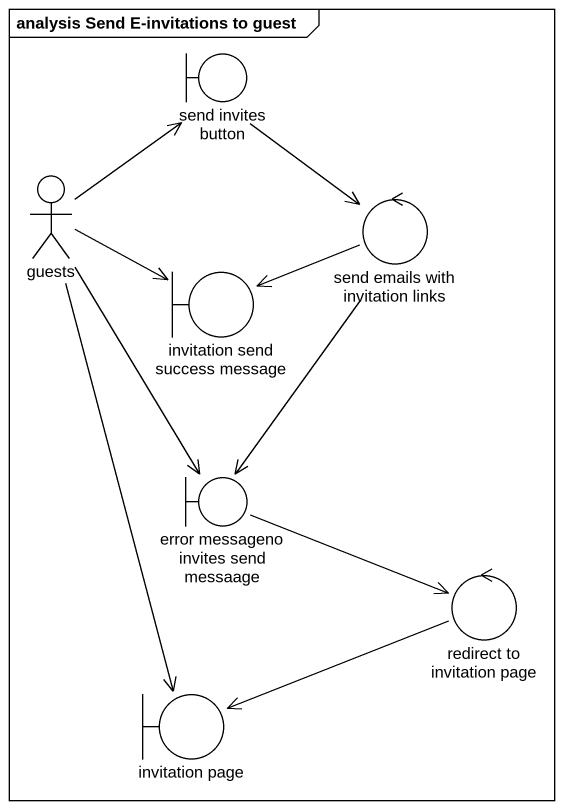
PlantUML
@startuml
mainframe analysis Send E-invitations to guest
boundary "send invites button" as send_invites_button
actor guests
control "send emails with invitation links" as send_emails_with_invitation
boundary "invitation send success message" as invitation_send_success
boundary "error messageno invites send messaage" as error_messageno_invites
control "redirect to invitation page" as redirect_to_invitation_page
boundary "invitation page" as invitation_page
send_invites_button --> send_emails_with_invitation
guests -up-> send_invites_button
guests -right-> invitation_send_success
guests --> error_messageno_invites
guests --> invitation_page
send_emails_with_invitation -left-> invitation_send_success
send_emails_with_invitation --> error_messageno_invites
error_messageno_invites -right-> redirect_to_invitation_page
redirect_to_invitation_page -left-> invitation_page
@enduml
